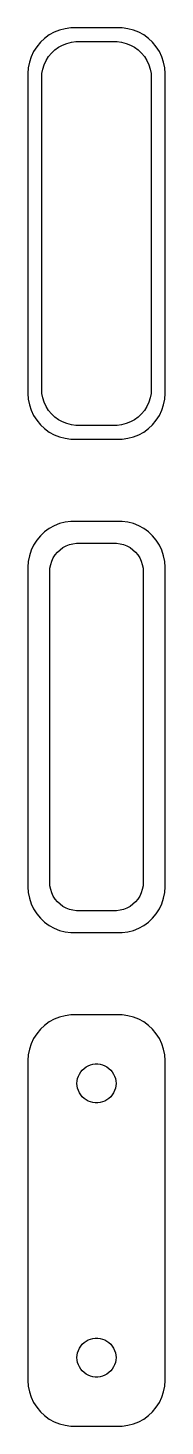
# Model space of a CAD drawing. Header units: metres. Extents: x -8 to 8, y 140 to 292.
import ezdxf

# ---------------------------------------------------------------- set-up
doc = ezdxf.new("R2010")
doc.units = ezdxf.units.M

msp = doc.modelspace()

# ---------------------------------------------------------------- linework, layer by layer
for p, q in [((-4.04507, 292.255), (-4.62889, 292.024)), ((-3.4369, 292.411), (-4.04507, 292.255)), ((-2.81395, 292.49), (-3.4369, 292.411)), ((2.81395, 292.49), (-2.81395, 292.49)), ((3.4369, 292.411), (2.81395, 292.49)), ((4.04507, 292.255), (3.4369, 292.411)), ((4.62889, 292.024), (4.04507, 292.255)), ((-6.14484, 290.923), (-6.54507, 290.439)), ((-5.68712, 291.353), (-6.14484, 290.923)), ((-5.17912, 291.722), (-5.68712, 291.353)), ((-4.62889, 292.024), (-5.17912, 291.722)), ((-3.70311, 290.619), (-3.23605, 290.804)), ((-3.23605, 290.804), (-2.74951, 290.929)), ((-2.74951, 290.929), (-2.25116, 290.992)), ((-2.25116, 290.992), (2.25116, 290.992)), ((2.25116, 290.992), (2.74951, 290.929)), ((2.74951, 290.929), (3.23605, 290.804)), ((3.23605, 290.804), (3.70311, 290.619)), ((5.17912, 291.722), (4.62889, 292.024)), ((5.68712, 291.353), (5.17912, 291.722)), ((6.14484, 290.923), (5.68712, 291.353)), ((6.54507, 290.439), (6.14484, 290.923)), ((-7.14888, 289.341), (-7.34291, 288.743)), ((-6.88153, 289.909), (-7.14888, 289.341)), ((-6.54507, 290.439), (-6.88153, 289.909)), ((-5.50522, 288.927), (-5.23605, 289.351)), ((-5.23605, 289.351), (-4.91586, 289.738)), ((-4.91586, 289.738), (-4.54968, 290.082)), ((-4.54968, 290.082), (-4.1433, 290.377)), ((-4.1433, 290.377), (-3.70311, 290.619)), ((3.70311, 290.619), (4.1433, 290.377)), ((4.1433, 290.377), (4.54968, 290.082)), ((4.54968, 290.082), (4.91586, 289.738)), ((4.91586, 289.738), (5.23605, 289.351)), ((5.23605, 289.351), (5.50522, 288.927)), ((6.88153, 289.909), (6.54507, 290.439)), ((7.14888, 289.341), (6.88153, 289.909)), ((7.34291, 288.743), (7.14888, 289.341)), ((-7.46057, 288.127), (-7.5, 287.5)), ((-7.34291, 288.743), (-7.46057, 288.127)), ((-5.96844, 287.501), (-5.87433, 287.995)), ((-5.87433, 287.995), (-5.7191, 288.472)), ((-5.7191, 288.472), (-5.50522, 288.927)), ((5.50522, 288.927), (5.7191, 288.472)), ((5.7191, 288.472), (5.87433, 287.995)), ((5.87433, 287.995), (5.96844, 287.501)), ((7.46057, 288.127), (7.34291, 288.743)), ((7.5, 287.5), (7.46057, 288.127)), ((-7.5, 287.5), (-7.5, 252.5)), ((-6, 287), (-5.96844, 287.501)), ((-6, 253), (-6, 287)), ((5.96844, 287.501), (6, 287)), ((6, 287), (6, 253)), ((7.5, 252.5), (7.5, 287.5)), ((-7.5, 252.5), (-7.46057, 251.873)), ((-5.96844, 252.499), (-6, 253)), ((-5.87433, 252.005), (-5.96844, 252.499)), ((5.96844, 252.499), (5.87433, 252.005)), ((6, 253), (5.96844, 252.499)), ((7.46057, 251.873), (7.5, 252.5)), ((-7.46057, 251.873), (-7.34291, 251.257)), ((-7.34291, 251.257), (-7.14888, 250.659)), ((-5.7191, 251.528), (-5.87433, 252.005)), ((-5.50522, 251.073), (-5.7191, 251.528)), ((-5.23605, 250.649), (-5.50522, 251.073)), ((5.50522, 251.073), (5.23605, 250.649)), ((5.7191, 251.528), (5.50522, 251.073)), ((5.87433, 252.005), (5.7191, 251.528)), ((7.14888, 250.659), (7.34291, 251.257)), ((7.34291, 251.257), (7.46057, 251.873)), ((-7.14888, 250.659), (-6.88153, 250.091)), ((-6.88153, 250.091), (-6.54507, 249.561)), ((-6.54507, 249.561), (-6.14484, 249.077)), ((-4.91586, 250.262), (-5.23605, 250.649)), ((-4.54968, 249.918), (-4.91586, 250.262)), ((-4.1433, 249.623), (-4.54968, 249.918)), ((-3.70311, 249.381), (-4.1433, 249.623)), ((-3.23605, 249.196), (-3.70311, 249.381)), ((3.70311, 249.381), (3.23605, 249.196)), ((4.1433, 249.623), (3.70311, 249.381)), ((4.54968, 249.918), (4.1433, 249.623)), ((4.91586, 250.262), (4.54968, 249.918)), ((5.23605, 250.649), (4.91586, 250.262)), ((6.14484, 249.077), (6.54507, 249.561)), ((6.54507, 249.561), (6.88153, 250.091)), ((6.88153, 250.091), (7.14888, 250.659)), ((-6.14484, 249.077), (-5.68712, 248.647)), ((-5.68712, 248.647), (-5.17912, 248.278)), ((-5.17912, 248.278), (-4.62889, 247.976)), ((-4.62889, 247.976), (-4.04507, 247.745)), ((-2.74951, 249.071), (-3.23605, 249.196)), ((-2.25116, 249.008), (-2.74951, 249.071)), ((2.25116, 249.008), (-2.25116, 249.008)), ((2.74951, 249.071), (2.25116, 249.008)), ((3.23605, 249.196), (2.74951, 249.071)), ((4.04507, 247.745), (4.62889, 247.976)), ((4.62889, 247.976), (5.17912, 248.278)), ((5.17912, 248.278), (5.68712, 248.647)), ((5.68712, 248.647), (6.14484, 249.077)), ((-4.04507, 247.745), (-3.4369, 247.589)), ((-3.4369, 247.589), (-2.81395, 247.51)), ((-2.81395, 247.51), (2.81395, 247.51)), ((2.81395, 247.51), (3.4369, 247.589)), ((3.4369, 247.589), (4.04507, 247.745)), ((-5.68712, 237.353), (-6.14484, 236.923)), ((-5.17912, 237.722), (-5.68712, 237.353)), ((-4.62889, 238.024), (-5.17912, 237.722)), ((-4.04507, 238.255), (-4.62889, 238.024)), ((-3.4369, 238.411), (-4.04507, 238.255)), ((-2.81395, 238.49), (-3.4369, 238.411)), ((2.81395, 238.49), (-2.81395, 238.49)), ((3.4369, 238.411), (2.81395, 238.49)), ((4.04507, 238.255), (3.4369, 238.411)), ((4.62889, 238.024), (4.04507, 238.255)), ((5.17912, 237.722), (4.62889, 238.024)), ((5.68712, 237.353), (5.17912, 237.722)), ((6.14484, 236.923), (5.68712, 237.353)), ((-6.88153, 235.909), (-7.14888, 235.341)), ((-6.54507, 236.439), (-6.88153, 235.909)), ((-6.14484, 236.923), (-6.54507, 236.439)), ((-3.98424, 235.399), (-3.66798, 235.628)), ((-3.66798, 235.628), (-3.32541, 235.817)), ((-3.32541, 235.817), (-2.96194, 235.961)), ((-2.96194, 235.961), (-2.5833, 236.058)), ((-2.5833, 236.058), (-2.19545, 236.107)), ((-2.19545, 236.107), (2.19545, 236.107)), ((2.19545, 236.107), (2.5833, 236.058)), ((2.5833, 236.058), (2.96194, 235.961)), ((2.96194, 235.961), (3.32541, 235.817)), ((3.32541, 235.817), (3.66798, 235.628)), ((3.66798, 235.628), (3.98424, 235.399)), ((6.54507, 236.439), (6.14484, 236.923)), ((6.88153, 235.909), (6.54507, 236.439)), ((7.14888, 235.341), (6.88153, 235.909)), ((-7.46057, 234.127), (-7.5, 233.5)), ((-7.34291, 234.743), (-7.46057, 234.127)), ((-7.14888, 235.341), (-7.34291, 234.743)), ((-5.01512, 233.774), (-4.89432, 234.146)), ((-4.89432, 234.146), (-4.72786, 234.5)), ((-4.72786, 234.5), (-4.5184, 234.83)), ((-4.5184, 234.83), (-4.26921, 235.131)), ((-4.26921, 235.131), (-3.98424, 235.399)), ((3.98424, 235.399), (4.26921, 235.131)), ((4.26921, 235.131), (4.5184, 234.83)), ((4.5184, 234.83), (4.72786, 234.5)), ((4.72786, 234.5), (4.89432, 234.146)), ((4.89432, 234.146), (5.01512, 233.774)), ((7.34291, 234.743), (7.14888, 235.341)), ((7.46057, 234.127), (7.34291, 234.743)), ((7.5, 233.5), (7.46057, 234.127)), ((-7.5, 233.5), (-7.5, 198.5)), ((-5.11292, 233), (-5.08836, 233.39)), ((-5.11292, 199), (-5.11292, 233)), ((-5.08836, 233.39), (-5.01512, 233.774)), ((5.01512, 233.774), (5.08836, 233.39)), ((5.08836, 233.39), (5.11292, 233)), ((5.11292, 233), (5.11292, 199)), ((7.5, 198.5), (7.5, 233.5)), ((-5.08836, 198.61), (-5.11292, 199)), ((5.11292, 199), (5.08836, 198.61)), ((-7.5, 198.5), (-7.46057, 197.873)), ((-7.46057, 197.873), (-7.34291, 197.257)), ((-5.01512, 198.226), (-5.08836, 198.61)), ((-4.89432, 197.854), (-5.01512, 198.226)), ((-4.72786, 197.5), (-4.89432, 197.854)), ((-4.5184, 197.17), (-4.72786, 197.5)), ((4.72786, 197.5), (4.5184, 197.17)), ((4.89432, 197.854), (4.72786, 197.5)), ((5.01512, 198.226), (4.89432, 197.854)), ((5.08836, 198.61), (5.01512, 198.226)), ((7.34291, 197.257), (7.46057, 197.873)), ((7.46057, 197.873), (7.5, 198.5)), ((-7.34291, 197.257), (-7.14888, 196.659)), ((-7.14888, 196.659), (-6.88153, 196.091)), ((-6.88153, 196.091), (-6.54507, 195.561)), ((-4.26921, 196.869), (-4.5184, 197.17)), ((-3.98424, 196.601), (-4.26921, 196.869)), ((-3.66798, 196.372), (-3.98424, 196.601)), ((-3.32541, 196.183), (-3.66798, 196.372)), ((-2.96194, 196.039), (-3.32541, 196.183)), ((-2.5833, 195.942), (-2.96194, 196.039)), ((-2.19545, 195.893), (-2.5833, 195.942)), ((2.19545, 195.893), (-2.19545, 195.893)), ((2.5833, 195.942), (2.19545, 195.893)), ((2.96194, 196.039), (2.5833, 195.942)), ((3.32541, 196.183), (2.96194, 196.039)), ((3.66798, 196.372), (3.32541, 196.183)), ((3.98424, 196.601), (3.66798, 196.372)), ((4.26921, 196.869), (3.98424, 196.601)), ((4.5184, 197.17), (4.26921, 196.869)), ((6.54507, 195.561), (6.88153, 196.091)), ((6.88153, 196.091), (7.14888, 196.659)), ((7.14888, 196.659), (7.34291, 197.257)), ((-6.54507, 195.561), (-6.14484, 195.077)), ((-6.14484, 195.077), (-5.68712, 194.647)), ((-5.68712, 194.647), (-5.17912, 194.278)), ((5.17912, 194.278), (5.68712, 194.647)), ((5.68712, 194.647), (6.14484, 195.077)), ((6.14484, 195.077), (6.54507, 195.561)), ((-5.17912, 194.278), (-4.62889, 193.976)), ((-4.62889, 193.976), (-4.04507, 193.745)), ((-4.04507, 193.745), (-3.4369, 193.589)), ((-3.4369, 193.589), (-2.81395, 193.51)), ((-2.81395, 193.51), (2.81395, 193.51)), ((2.81395, 193.51), (3.4369, 193.589)), ((3.4369, 193.589), (4.04507, 193.745)), ((4.04507, 193.745), (4.62889, 193.976)), ((4.62889, 193.976), (5.17912, 194.278)), ((-5.17912, 183.722), (-5.68712, 183.353)), ((-4.62889, 184.024), (-5.17912, 183.722)), ((-4.04507, 184.255), (-4.62889, 184.024)), ((-3.4369, 184.411), (-4.04507, 184.255)), ((-2.81395, 184.49), (-3.4369, 184.411)), ((2.81395, 184.49), (-2.81395, 184.49)), ((3.4369, 184.411), (2.81395, 184.49)), ((4.04507, 184.255), (3.4369, 184.411)), ((4.62889, 184.024), (4.04507, 184.255)), ((5.17912, 183.722), (4.62889, 184.024)), ((5.68712, 183.353), (5.17912, 183.722)), ((-6.54507, 182.439), (-6.88153, 181.909)), ((-6.14484, 182.923), (-6.54507, 182.439)), ((-5.68712, 183.353), (-6.14484, 182.923)), ((6.14484, 182.923), (5.68712, 183.353)), ((6.54507, 182.439), (6.14484, 182.923)), ((6.88153, 181.909), (6.54507, 182.439)), ((-7.34291, 180.743), (-7.46057, 180.127)), ((-7.14888, 181.341), (-7.34291, 180.743)), ((-6.88153, 181.909), (-7.14888, 181.341)), ((7.14888, 181.341), (6.88153, 181.909)), ((7.34291, 180.743), (7.14888, 181.341)), ((7.46057, 180.127), (7.34291, 180.743)), ((-7.46057, 180.127), (-7.5, 179.5)), ((-7.5, 179.5), (-7.5, 144.5)), ((-0.909149, 178.932), (-0.659836, 179.031)), ((-0.659836, 179.031), (-0.400101, 179.097)), ((-0.400101, 179.097), (-0.134064, 179.131)), ((-0.134064, 179.131), (0.134064, 179.131)), ((0.134064, 179.131), (0.400101, 179.097)), ((0.400101, 179.097), (0.659836, 179.031)), ((0.659836, 179.031), (0.909149, 178.932)), ((7.5, 179.5), (7.46057, 180.127)), ((7.5, 144.5), (7.5, 179.5)), ((-2.11845, 177.268), (-2.06821, 177.531)), ((-2.06821, 177.531), (-1.98534, 177.786)), ((-1.98534, 177.786), (-1.87117, 178.029)), ((-1.87117, 178.029), (-1.72748, 178.255)), ((-1.72748, 178.255), (-1.55655, 178.462)), ((-1.55655, 178.462), (-1.36108, 178.645)), ((-1.36108, 178.645), (-1.14413, 178.803)), ((-1.14413, 178.803), (-0.909149, 178.932)), ((0.909149, 178.932), (1.14413, 178.803)), ((1.14413, 178.803), (1.36108, 178.645)), ((1.36108, 178.645), (1.55655, 178.462)), ((1.55655, 178.462), (1.72748, 178.255)), ((1.72748, 178.255), (1.87117, 178.029)), ((1.87117, 178.029), (1.98534, 177.786)), ((1.98534, 177.786), (2.06821, 177.531)), ((2.06821, 177.531), (2.11845, 177.268)), ((-2.13528, 177), (-2.11845, 177.268)), ((-2.11845, 176.732), (-2.13528, 177)), ((-2.06821, 176.469), (-2.11845, 176.732)), ((-1.98534, 176.214), (-2.06821, 176.469)), ((-1.87117, 175.971), (-1.98534, 176.214)), ((-1.72748, 175.745), (-1.87117, 175.971)), ((1.87117, 175.971), (1.72748, 175.745)), ((1.98534, 176.214), (1.87117, 175.971)), ((2.06821, 176.469), (1.98534, 176.214)), ((2.11845, 176.732), (2.06821, 176.469)), ((2.11845, 177.268), (2.13528, 177)), ((2.13528, 177), (2.11845, 176.732)), ((-1.55655, 175.538), (-1.72748, 175.745)), ((-1.36108, 175.355), (-1.55655, 175.538)), ((-1.14413, 175.197), (-1.36108, 175.355)), ((-0.909149, 175.068), (-1.14413, 175.197)), ((-0.659836, 174.969), (-0.909149, 175.068)), ((-0.400101, 174.903), (-0.659836, 174.969)), ((-0.134064, 174.869), (-0.400101, 174.903)), ((0.134064, 174.869), (-0.134064, 174.869)), ((0.400101, 174.903), (0.134064, 174.869)), ((0.659836, 174.969), (0.400101, 174.903)), ((0.909149, 175.068), (0.659836, 174.969)), ((1.14413, 175.197), (0.909149, 175.068)), ((1.36108, 175.355), (1.14413, 175.197)), ((1.55655, 175.538), (1.36108, 175.355)), ((1.72748, 175.745), (1.55655, 175.538)), ((-1.72748, 148.255), (-1.55655, 148.462)), ((-1.55655, 148.462), (-1.36108, 148.645)), ((-1.36108, 148.645), (-1.14413, 148.803)), ((-1.14413, 148.803), (-0.909149, 148.932)), ((-0.909149, 148.932), (-0.659836, 149.031)), ((-0.659836, 149.031), (-0.400101, 149.097)), ((-0.400101, 149.097), (-0.134064, 149.131)), ((-0.134064, 149.131), (0.134064, 149.131)), ((0.134064, 149.131), (0.400101, 149.097)), ((0.400101, 149.097), (0.659836, 149.031)), ((0.659836, 149.031), (0.909149, 148.932)), ((0.909149, 148.932), (1.14413, 148.803)), ((1.14413, 148.803), (1.36108, 148.645)), ((1.36108, 148.645), (1.55655, 148.462)), ((1.55655, 148.462), (1.72748, 148.255)), ((-2.13528, 147), (-2.11845, 147.268)), ((-2.11845, 146.732), (-2.13528, 147)), ((-2.11845, 147.268), (-2.06821, 147.531)), ((-2.06821, 147.531), (-1.98534, 147.786)), ((-1.98534, 147.786), (-1.87117, 148.029)), ((-1.87117, 148.029), (-1.72748, 148.255)), ((1.72748, 148.255), (1.87117, 148.029)), ((1.87117, 148.029), (1.98534, 147.786)), ((1.98534, 147.786), (2.06821, 147.531)), ((2.06821, 147.531), (2.11845, 147.268)), ((2.11845, 147.268), (2.13528, 147)), ((2.13528, 147), (2.11845, 146.732)), ((-2.06821, 146.469), (-2.11845, 146.732)), ((-1.98534, 146.214), (-2.06821, 146.469)), ((-1.87117, 145.971), (-1.98534, 146.214)), ((-1.72748, 145.745), (-1.87117, 145.971)), ((-1.55655, 145.538), (-1.72748, 145.745)), ((-1.36108, 145.355), (-1.55655, 145.538)), ((-1.14413, 145.197), (-1.36108, 145.355)), ((1.36108, 145.355), (1.14413, 145.197)), ((1.55655, 145.538), (1.36108, 145.355)), ((1.72748, 145.745), (1.55655, 145.538)), ((1.87117, 145.971), (1.72748, 145.745)), ((1.98534, 146.214), (1.87117, 145.971)), ((2.06821, 146.469), (1.98534, 146.214)), ((2.11845, 146.732), (2.06821, 146.469)), ((-7.5, 144.5), (-7.46057, 143.873)), ((-7.46057, 143.873), (-7.34291, 143.257)), ((-0.909149, 145.068), (-1.14413, 145.197)), ((-0.659836, 144.969), (-0.909149, 145.068)), ((-0.400101, 144.903), (-0.659836, 144.969)), ((-0.134064, 144.869), (-0.400101, 144.903)), ((0.134064, 144.869), (-0.134064, 144.869)), ((0.400101, 144.903), (0.134064, 144.869)), ((0.659836, 144.969), (0.400101, 144.903)), ((0.909149, 145.068), (0.659836, 144.969)), ((1.14413, 145.197), (0.909149, 145.068)), ((7.34291, 143.257), (7.46057, 143.873)), ((7.46057, 143.873), (7.5, 144.5)), ((-7.34291, 143.257), (-7.14888, 142.659)), ((-7.14888, 142.659), (-6.88153, 142.091)), ((6.88153, 142.091), (7.14888, 142.659)), ((7.14888, 142.659), (7.34291, 143.257)), ((-6.88153, 142.091), (-6.54507, 141.561)), ((-6.54507, 141.561), (-6.14484, 141.077)), ((-6.14484, 141.077), (-5.68712, 140.647)), ((5.68712, 140.647), (6.14484, 141.077)), ((6.14484, 141.077), (6.54507, 141.561)), ((6.54507, 141.561), (6.88153, 142.091)), ((-5.68712, 140.647), (-5.17912, 140.278)), ((-5.17912, 140.278), (-4.62889, 139.976)), ((-4.62889, 139.976), (-4.04507, 139.745)), ((-4.04507, 139.745), (-3.4369, 139.589)), ((-3.4369, 139.589), (-2.81395, 139.51)), ((-2.81395, 139.51), (2.81395, 139.51)), ((2.81395, 139.51), (3.4369, 139.589)), ((3.4369, 139.589), (4.04507, 139.745)), ((4.04507, 139.745), (4.62889, 139.976)), ((4.62889, 139.976), (5.17912, 140.278)), ((5.17912, 140.278), (5.68712, 140.647))]:
    msp.add_line(p, q)

doc.saveas('drawing.dxf')
